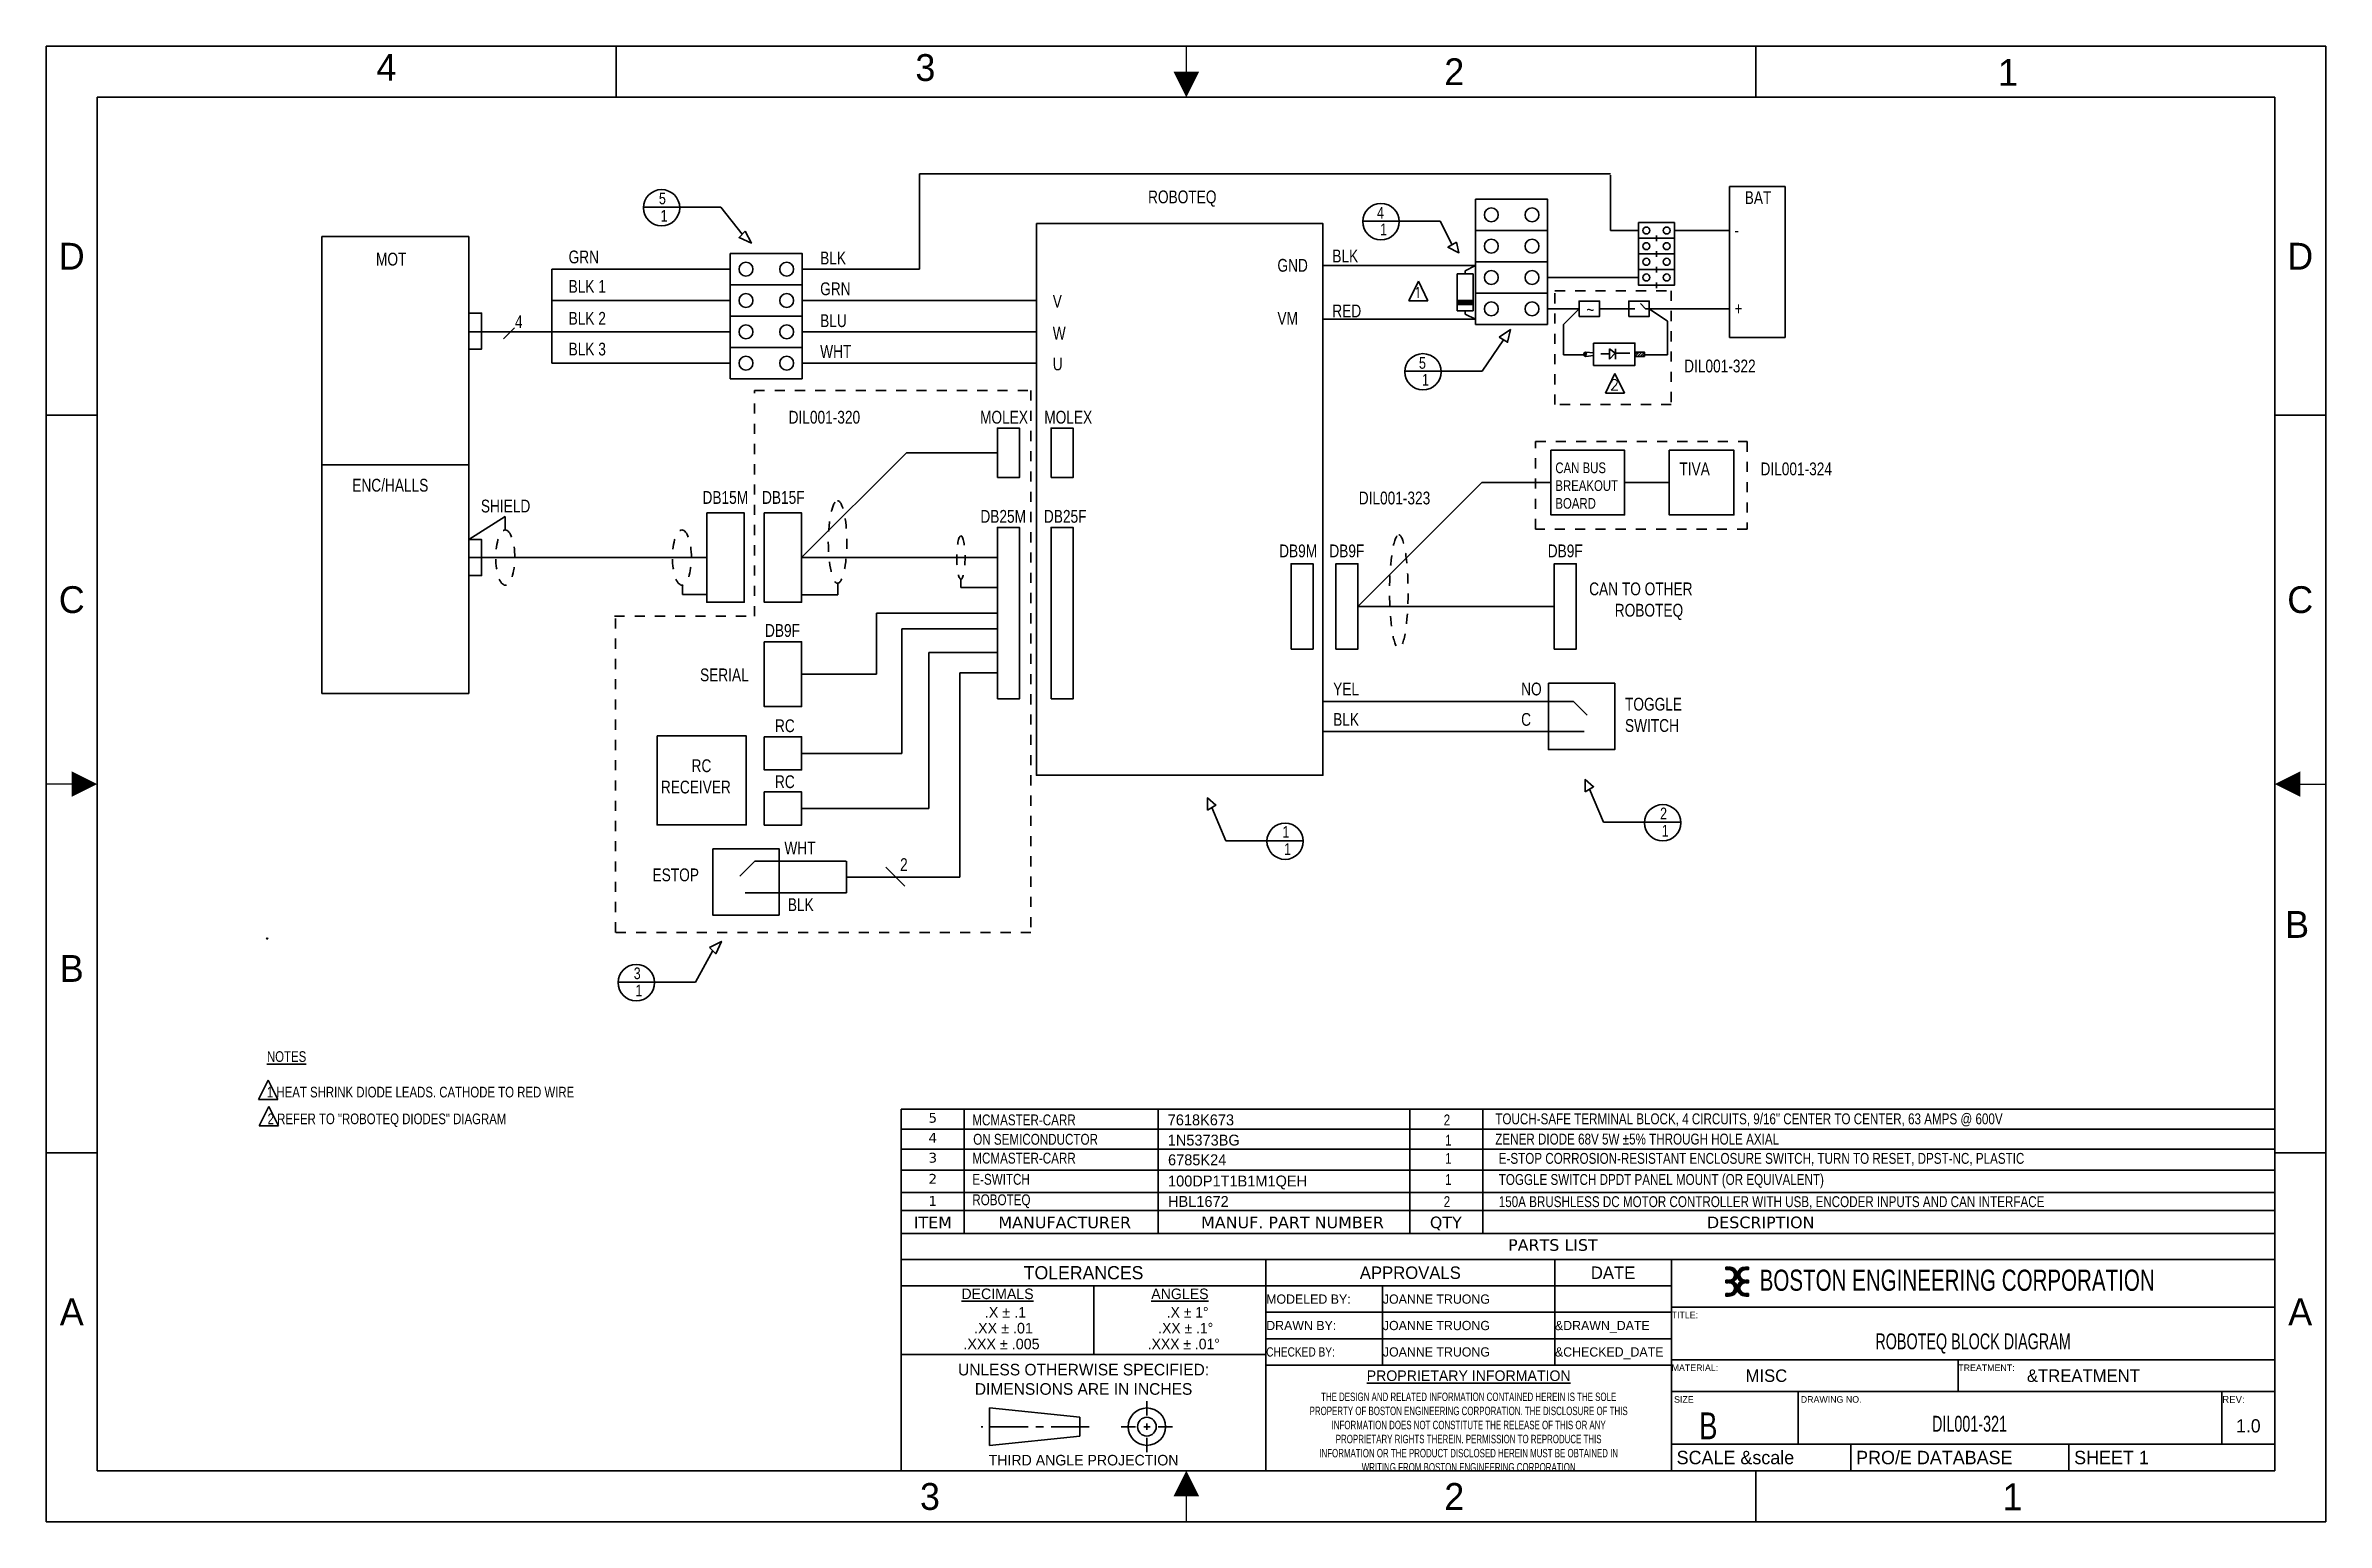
# Model space of a CAD drawing. Extents: x 0 to 535, y 0 to 346.
import ezdxf
from ezdxf.enums import TextEntityAlignment as Align

# ---------------------------------------------------------------- set-up
doc = ezdxf.new("R2010")
doc.units = 0
doc.header["$LTSCALE"] = 23.749
doc.linetypes.add('CENTER', pattern=[0.6, 0.375, -0.075, 0.075, -0.075])
doc.linetypes.add('DASHED', pattern=[0.2, 0.1, -0.1])
doc.layers.get('0').update_dxf_attribs({"linetype": 'CONTINUOUS', "lineweight": 30})
doc.layers.add('DEFAULT_1', color=160, linetype='CONTINUOUS', lineweight=30)
doc.styles.add('BEC', font='verdana.ttf')
doc.styles.add('BlockDiag', font='romans__.ttf')
doc.styles.get("Standard").update_dxf_attribs({"font": 'txt', "width": 0.8})
doc.styles.add('TEXTSTYLE_1', font='txt')
doc.styles.add('TEXTSTYLE_2', font='txt', dxfattribs={"width": 0.7})
doc.styles.add('TEXTSTYLE_3', font='txt', dxfattribs={"width": 0.8197})
doc.styles.add('TEXTSTYLE_4', font='txt')
doc.styles.add('TEXTSTYLE_5', font='txt', dxfattribs={"width": 0.8})
pattern_1 = [(45, (0.5448705451013893, 0.230241913882063), (-0.0273625032420144, 0.0273625032420144), [])]

msp = doc.modelspace()

# ---------------------------------------------------------------- hatches: boundary and pattern name
at = {"linetype": 'Continuous'}
h = msp.add_hatch(color=256, dxfattribs=at)
h.dxf.hatch_style = 1
h.paths.add_polyline_path([(335.2089800525742, 285.4505698598903), (335.2089800525742, 286.7735640764647), (331.4981652643434, 286.7735640764647), (331.4981652643434, 285.4505698598903)])
h = msp.add_hatch(dxfattribs=at)
h.set_pattern_fill('B', scale=0.03869642320648836, angle=45, style=0, pattern_type=0)
h.set_pattern_definition(pattern_1)
h.paths.add_polyline_path([(395.1552518693912, 53.14185864204395), (394.5361090980874, 53.14185864204395), (394.5361090980874, 53.76100141334776), (395.1552518693912, 53.76100141334776)])
h.paths.add_polyline_path([(395.1552518693912, 56.23757249856302), (394.5361090980874, 56.23757249856302), (394.5361090980874, 56.85671526986683), (395.1552518693912, 56.85671526986683)])
h.paths.add_polyline_path([(395.1552518693912, 59.33328635508209), (394.5361090980874, 59.33328635508209), (394.5361090980874, 59.9524291263859), (395.1552518693912, 59.9524291263859)])
edge = h.paths.add_edge_path()
edge.add_line((395.3409947007824, 59.9524291263859), (395.3409947007824, 59.33328635508209))
edge.add_arc((395.3409947007824, 58.09500081247446), 1.238285542607628, -90, 90, ccw=False)
edge.add_line((395.3409947007824, 56.85671526986683), (395.3409947007824, 56.23757249856302))
edge.add_arc((395.3409947007824, 54.99928695595539), 1.238285542607628, -90, 90, ccw=False)
edge.add_line((395.3409947007824, 53.76100141334776), (395.3409947007824, 53.14185864204395))
edge.add_arc((395.3409947007824, 54.99928695595539), 1.857428313911441, 270, 416.4426900000007)
edge.add_arc((395.3409947007824, 58.09500081247446), 1.857428313911441, 303.5573099999993, 450)
h = msp.add_hatch(dxfattribs=at)
h.set_pattern_fill('E', color=2, scale=0.03869642320648836, angle=45, style=0, pattern_type=0)
h.set_pattern_definition(pattern_1)
h.paths.add_polyline_path([(399.2415941599963, 53.14185864204395), (399.8607369313002, 53.14185864204395), (399.8607369313002, 53.76100141334776), (399.2415941599963, 53.76100141334776)])
h.paths.add_polyline_path([(399.2415941599963, 56.23757249856302), (399.8607369313002, 56.23757249856302), (399.8607369313002, 56.85671526986683), (399.2415941599963, 56.85671526986683)])
h.paths.add_polyline_path([(399.2415941599963, 59.33328635508209), (399.8607369313002, 59.33328635508209), (399.8607369313002, 59.9524291263859), (399.2415941599963, 59.9524291263859)])
edge = h.paths.add_edge_path()
edge.add_line((399.0558513286053, 59.9524291263859), (399.0558513286053, 59.33328635508209))
edge.add_arc((399.0558513286053, 58.09500081247446), 1.238285542607628, 90, 270)
edge.add_line((399.0558513286053, 56.85671526986683), (399.0558513286053, 56.23757249856302))
edge.add_arc((399.0558513286053, 54.99928695595539), 1.238285542607628, 90, 270)
edge.add_line((399.0558513286053, 53.76100141334776), (399.0558513286053, 53.14185864204395))
edge.add_arc((399.0558513286053, 54.99928695595539), 1.857428313911441, 123.55730999999929, 270, ccw=False)
edge.add_arc((399.0558513286053, 58.09500081247446), 1.857428313911441, 90, 236.4426900000007, ccw=False)

# ---------------------------------------------------------------- linework, layer by layer
at = {"color": 7, "linetype": 'Continuous'}
for p, q in [((0.5448705451013893, 0.230241913882063), (0.5448705451013893, 346.2079815874908)), ((0.5448705451013893, 346.2079815874908), (535.2353221278191, 346.2079815874908)), ((134.2165491543389, 334.256049530242), (134.2165491543389, 346.2079815874908)), ((401.5623978033257, 334.256049530242), (401.5623978033257, 346.2079815874908)), ((535.2353221278191, 346.2079815874908), (535.2353221278191, 0.230241913882063)), ((12.49680260235013, 12.18217397113088), (12.49680260235013, 334.256049530242)), ((12.49680260235013, 334.256049530242), (523.2833900705702, 334.256049530242)), ((523.2833900705702, 334.256049530242), (523.2833900705702, 12.18217397113088)), ((0.5448705451013893, 259.7129773673104), (12.49680260235013, 259.7129773673104)), ((523.2833900705702, 259.7129773673104), (535.2353221278191, 259.7129773673104)), ((0.5448705451013893, 86.72448706502485), (12.49680260235013, 86.72448706502485)), ((523.2833900705702, 86.72448706502485), (535.2353221278191, 86.72448706502485)), ((395.1552518693912, 59.9524291263859), (394.5361090980874, 59.9524291263859)), ((394.5361090980874, 59.9524291263859), (394.5361090980874, 59.33328635508209)), ((395.1552518693912, 59.33328635508209), (394.5361090980874, 59.33328635508209)), ((395.1552518693912, 59.9524291263859), (395.1552518693912, 59.33328635508209)), ((395.3409947007824, 59.9524291263859), (395.3409947007824, 59.33328635508209)), ((395.1552518693912, 56.85671526986683), (394.5361090980874, 56.85671526986683)), ((394.5361090980874, 56.23757249856302), (394.5361090980874, 56.85671526986683)), ((395.1552518693912, 56.23757249856302), (394.5361090980874, 56.23757249856302)), ((395.1552518693912, 53.76100141334776), (394.5361090980874, 53.76100141334776)), ((394.5361090980874, 53.14185864204395), (394.5361090980874, 53.76100141334776)), ((395.1552518693912, 56.23757249856302), (395.1552518693912, 56.85671526986683)), ((395.1552518693912, 53.14185864204395), (395.1552518693912, 53.76100141334776)), ((395.3409947007824, 56.23757249856302), (395.3409947007824, 56.85671526986683)), ((395.3409947007824, 53.14185864204395), (395.3409947007824, 53.76100141334776)), ((395.1552518693912, 53.14185864204395), (394.5361090980874, 53.14185864204395)), ((221.7634418433893, 26.9027095231225), (242.9938474713971, 24.7089009415617)), ((221.7634418433893, 18.12747519687929), (221.7634418433893, 26.9027095231225)), ((258.7135852462707, 28.5096029529114), (258.7135852462707, 25.15468373690045)), ((242.9938474713971, 24.7089009415617), (242.9938474713971, 20.32128377844009)), ((252.7190746533602, 22.5150923600009), (256.0739938693711, 22.5150923600009)), ((259.4795218155085, 22.5150923600009), (257.9622753058622, 22.5150923600009)), ((258.7135852462707, 23.2413418775981), (258.7135852462707, 21.75395290895518)), ((264.7080958391811, 22.5150923600009), (261.3531766231703, 22.5150923600009)), ((242.9938474713971, 20.32128377844009), (221.7634418433893, 18.12747519687929)), ((258.7135852462707, 16.52058176709039), (258.7135852462707, 19.87550098310135)), ((523.2833900705702, 12.18217397113088), (12.49680260235013, 12.18217397113088)), ((401.5623978033257, 12.18217397113088), (401.5623978033257, 0.230241913882063)), ((535.2353221278191, 0.230241913882063), (0.5448705451013893, 0.230241913882063))]:
    msp.add_line(p, q, dxfattribs=at)
at = {"linetype": 'Continuous'}
for p, q in [((205.3608405750228, 293.9476037670952), (205.3608405750228, 316.2831106486694)), ((205.3608405750228, 316.2831106486694), (367.4486988918541, 316.2831106486694)), ((367.4486988918541, 316.0213423894536), (367.4486988918541, 303.0169825986565)), ((374.0436608137117, 303.0169825986565), (367.4486988918541, 303.0169825986565)), ((378.252669811544, 301.8727172919453), (378.252669811544, 301.1803762486466)), ((378.252669811544, 301.1803762486466), (378.252669811544, 300.4880352053479)), ((382.4616788093764, 303.0169825986565), (395.3841024259129, 303.0169825986565)), ((335.8190103147501, 294.7986280959158), (300.0073995256878, 294.7986280959158)), ((335.8190103147501, 294.7986280959158), (333.3634349168691, 293.5906234681572)), ((378.252669811544, 298.1995045919254), (378.252669811544, 297.5071635486267)), ((378.252669811544, 297.5071635486267), (378.252669811544, 296.814822505328)), ((378.252669811544, 294.5262918919055), (378.252669811544, 293.8339508486068)), ((160.9818277208105, 293.9476037670952), (119.1315671738366, 293.9476037670952)), ((119.1315671738366, 293.9476037670952), (119.1315671738366, 271.908327566976)), ((177.81786371214, 293.9476037670952), (205.3608405750228, 293.9476037670952)), ((331.4981652643434, 292.823091435475), (331.4981652643434, 284.164317043737)), ((335.2287045693948, 292.823091435475), (331.4981652643434, 292.823091435475)), ((333.3634349168691, 292.823091435475), (333.3634349168691, 293.5906234681572)), ((335.2287045693948, 292.823091435475), (335.2287045693948, 284.164317043737)), ((352.6550463060795, 291.9973444985969), (374.0436608137117, 291.9973444985969)), ((378.252669811544, 293.8339508486068), (378.252669811544, 293.1416098053082)), ((378.252669811544, 290.8530791918857), (378.252669811544, 290.160738148587)), ((378.252669811544, 290.160738148587), (378.252669811544, 289.4683971052883)), ((160.9818277208105, 286.6011783670555), (119.1315671738366, 286.6011783670555)), ((177.81786371214, 286.6011783670555), (232.9038174379057, 286.6011783670555)), ((331.4981652643434, 284.164317043737), (335.2287045693948, 284.164317043737)), ((333.3634349168691, 283.3967850110548), (333.3634349168691, 284.164317043737)), ((352.6550463060795, 284.6509190985572), (360.0862006801476, 284.6509190985572)), ((356.4265158337315, 280.9912342521411), (360.0862006801476, 284.6509190985572)), ((364.9203341466455, 284.6509190985572), (373.1900285531221, 284.6509190985572)), ((375.6937308707525, 284.6509190985572), (374.4695023731744, 285.8751475961354)), ((376.5703987441802, 284.6509190985572), (375.6937308707525, 284.6509190985572)), ((376.5703987441802, 284.6509190985572), (395.400293659098, 284.6509190985572)), ((376.5703987441802, 284.6509190985572), (380.8766695180262, 281.7799230392609)), ((119.1315671738366, 279.2547529670157), (99.62818754276753, 279.2547529670157)), ((110.3606575923635, 280.1812908615659), (107.7988405875888, 277.6194738567912)), ((160.9818277208105, 279.2547529670157), (119.1315671738366, 279.2547529670157)), ((177.81786371214, 279.2547529670157), (232.9038174379057, 279.2547529670157)), ((335.8190103147501, 282.1887803832961), (300.0073995256878, 282.1887803832961)), ((335.8190103147501, 282.1887803832961), (333.3634349168691, 283.3967850110548)), ((356.4265158337315, 273.8900934452906), (356.4265158337315, 280.9912342521411)), ((380.8766695180262, 273.874549443076), (380.8766695180262, 281.7799230392609)), ((356.4265158337315, 273.8900934452906), (361.2504871312981, 273.8900934452906)), ((367.2134484009021, 274.0846134081288), (365.1943321899771, 274.0846134081288)), ((367.2134484009021, 275.2952843438287), (367.2134484009021, 272.873942472429)), ((368.5860738438097, 274.2465679153366), (367.2134484009021, 275.2952843438287)), ((367.2134484009021, 272.873942472429), (368.5860738438097, 274.2465679153366)), ((368.5860738438097, 274.2465679153366), (371.9785591569223, 274.2465679153366)), ((368.6259090493172, 275.2688087749373), (368.6259090493172, 272.8167970912805)), ((373.1900285531221, 274.0039013805693), (373.7038364884008, 274.517709315848)), ((373.1900285531221, 273.4900934452907), (374.2176444236794, 274.517709315848)), ((373.7983100343569, 273.4900934452907), (374.8259259049142, 274.517709315848)), ((375.437818108896, 274.517709315848), (374.4102022383386, 273.4900934452907)), ((375.437818108896, 274.0039013805693), (374.9240101736173, 273.4900934452907)), ((380.8766695180262, 273.874549443076), (375.437818108896, 273.8900934452906)), ((160.9818277208105, 271.908327566976), (119.1315671738366, 271.908327566976)), ((177.81786371214, 271.908327566976), (232.9038174379057, 271.908327566976)), ((99.62818754276753, 248.0253643953438), (65.18361041414272, 248.0253643953438)), ((177.7306935784473, 226.3246081206564), (202.2978471208307, 250.8917616630398)), ((223.6555107122308, 250.8917616630398), (202.2978471208307, 250.8917616630398)), ((308.204497452478, 214.8591584826705), (337.2490218663376, 243.90368289653)), ((337.2490218663376, 243.90368289653), (353.4786861929044, 243.90368289653)), ((370.7564130428103, 243.90368289653), (381.2670891586189, 243.90368289653)), ((99.62818754276753, 230.5471691865205), (108.2050817446753, 235.9665607960401)), ((108.2050817446753, 235.9665607960401), (108.2050817446753, 232.8090582036521)), ((108.2050817446753, 234.9015023225641), (108.2050817446753, 232.8090582036521)), ((155.4807785844039, 226.3246081206564), (99.62818754276753, 226.3246081206564)), ((177.7306935784473, 226.3246081206564), (223.7360276945373, 226.3246081206564)), ((149.7537312760041, 217.6745091651969), (149.7537312760041, 219.847325773446)), ((186.1924466396081, 217.5734154105554), (186.1924466396081, 220.3427303397404)), ((215.0396929063499, 219.3356227371967), (215.0396929063499, 221.2788930411583)), ((155.4807785844039, 217.6745091651969), (149.7537312760041, 217.6745091651969)), ((177.7306935784473, 217.5734154105554), (186.1924466396081, 217.5734154105554)), ((223.6555107122308, 219.3356227371967), (215.0396929063499, 219.3356227371967)), ((308.204497452478, 214.8591584826705), (354.2725441926026, 214.8591584826705)), ((195.3086970662567, 198.9576631894242), (195.3086970662567, 213.2793442870311)), ((195.3086970662567, 213.2793442870311), (223.7380162471377, 213.2793442870311)), ((223.6555107122308, 209.5754604130531), (201.2041734276529, 209.5754604130531)), ((201.2041734276529, 180.3997757922549), (201.2041734276529, 209.5754604130531)), ((223.6555107122308, 204.0581730273549), (207.5857406625301, 204.0581730273549)), ((207.5857406625301, 167.4671399186576), (207.5857406625301, 204.0387145960259)), ((177.7306935784473, 198.9576631894242), (195.3086970662567, 198.9576631894242)), ((223.6555107122308, 199.3212880345589), (214.820979763099, 199.3212880345589)), ((214.820979763099, 199.3212880345589), (214.820979763099, 151.4011374071052)), ((300.0073995256878, 192.5729706803502), (358.7826035486023, 192.5729706803501)), ((358.7826035486023, 192.5729706803501), (361.9768660087209, 189.3787082202315)), ((300.0073995256878, 185.5083041699099), (361.2617604938034, 185.5083041699099)), ((177.7306935784473, 180.3997757922549), (201.2041734276529, 180.3997757922549)), ((177.7306935784473, 167.4671399186576), (207.5857406625301, 167.4671399186576)), ((163.2695245103099, 151.6405101073549), (166.7595677239593, 155.1305533210042)), ((166.7595677239593, 155.1305533210042), (188.1710808221098, 155.1305533210042)), ((188.2768751485393, 151.4011374071052), (188.2768751485393, 155.1305533210042)), ((188.2768751485393, 151.4011374071052), (214.820979763099, 151.4011374071052)), ((188.2768751485393, 151.4011374071052), (188.2768751485393, 147.6717214932061)), ((197.4504593342027, 153.7056738086756), (201.9081131974198, 149.2480199454585)), ((164.4756090640098, 147.6717214932061), (188.2768751485393, 147.6717214932061)), ((215.8670640212964, 96.9347463494078), (215.8670640212964, 67.81407751012698)), ((261.3852808493203, 96.9347463494078), (261.3852808493203, 67.81407751012698)), ((320.3843969721551, 96.9347463494078), (320.3843969721551, 67.81407751012698)), ((337.5258881972715, 96.9347463494078), (337.5258881972715, 67.81407751012698))]:
    msp.add_line(p, q, dxfattribs=at)
for p, q in [((140.6075488832015, 308.4561149143471), (149.1293157163815, 308.4570269244077)), ((149.1293157163819, 308.4570269244077), (158.7525879992051, 308.4570269244077)), ((158.7525879992051, 308.4570269244077), (163.7929518699547, 302.1235034439427)), ((309.3685547414554, 305.2135177830183), (317.8903215746354, 305.2144297930789)), ((317.8903215746358, 305.2144297930789), (327.513593857459, 305.2144297930789)), ((327.513593857459, 305.2144297930789), (330.3503630222544, 299.6875179403991)), ((320.1357109474453, 286.5336056748677), (322.3936064131176, 291.1058439928527)), ((324.6515018787893, 286.5336056748677), (322.3936064131176, 291.1058439928527)), ((320.1357109474453, 286.5336056748677), (322.3936064131176, 286.5336056748677)), ((324.6515018787893, 286.5336056748677), (322.3936064131176, 286.5336056748677)), ((337.3555826081592, 269.9964267618711), (342.3456580528151, 277.4139864282914)), ((319.2105434921555, 269.9955147518106), (327.7323103253355, 269.9964267618711)), ((327.7323103253359, 269.9964267618711), (337.3555826081591, 269.9964267618711)), ((366.2641655993925, 264.8778262831967), (368.5220610650648, 269.4500646011817)), ((370.7799565307365, 264.8778262831967), (368.5220610650648, 269.4500646011817)), ((366.2641655993925, 264.8778262831967), (368.5220610650648, 264.8778262831967)), ((370.7799565307365, 264.8778262831967), (368.5220610650648, 264.8778262831967)), ((365.8334732476453, 164.2377343005342), (362.5091422716616, 172.0036747635276)), ((277.2517977006941, 159.9245216827444), (273.9274667247104, 167.6904621457379)), ((365.8334732476453, 164.2377343005342), (375.4567455304685, 164.2377343005342)), ((375.4567455304682, 164.2377343005342), (383.9785123636482, 164.2386463105947)), ((277.2517977006941, 159.9245216827444), (286.8750699835173, 159.9245216827444)), ((286.8750699835171, 159.9245216827445), (295.396836816697, 159.925433692805)), ((152.8369986382239, 126.7546719082742), (156.8616026029727, 134.1382725081424)), ((134.6919595222202, 126.7537598982136), (143.2137263554002, 126.7546719082742)), ((143.2137263554006, 126.7546719082742), (152.8369986382239, 126.7546719082742)), ((50.3198255242707, 99.21247045355537), (52.57772098994297, 103.7847087715404)), ((54.83561645561468, 99.21247045355537), (52.57772098994297, 103.7847087715404)), ((50.3198255242707, 99.21247045355537), (52.57772098994297, 99.21247045355537)), ((50.52028307674691, 93.04647852887084), (52.77817854241918, 97.61871684685585)), ((54.83561645561468, 99.21247045355537), (52.57772098994297, 99.21247045355537)), ((55.03607400809089, 93.04647852887084), (52.77817854241918, 97.61871684685585)), ((201.0814957964288, 61.71359788726163), (201.0814957964288, 96.9347463494078)), ((523.3136483309818, 96.9347463494078), (201.0814957964288, 96.9347463494078)), ((50.52028307674691, 93.04647852887084), (52.77817854241918, 93.04647852887084)), ((55.03607400809089, 93.04647852887084), (52.77817854241918, 93.04647852887084)), ((523.3136483309818, 92.25188720380008), (201.0814957964288, 92.25188720380008)), ((523.3136483309818, 87.56902805819247), (201.0814957964288, 87.56902805819247)), ((523.3136483309818, 82.6260101751581), (201.0814957964288, 82.6260101751581)), ((523.3136483309818, 77.42283355469708), (201.0814957964288, 77.42283355469708)), ((523.1577990993624, 73.20621042770703), (201.0814957964288, 73.20621042770703)), ((523.4489821209502, 67.81407751012698), (201.0814957964288, 67.81407751012698))]:
    msp.add_line(p, q)
at = {"linetype": 'DASHED'}
for p, q in [((166.6682427514334, 212.5837215669692), (166.6682427514334, 265.5083559069278)), ((166.6682427514334, 265.5083559069278), (231.5237219842152, 265.5083559069278)), ((231.5237219842152, 265.5083559069278), (231.5237219842152, 138.4326294231366)), ((133.8156848957063, 212.5837215669692), (166.6682427514334, 212.5837215669692)), ((134.0988975519895, 138.4326294231366), (134.0988975519895, 212.3007018780459)), ((231.5237219842152, 138.4326294231366), (134.0988975519895, 138.4326294231366))]:
    msp.add_line(p, q, dxfattribs=at)
at = {"color": 2, "linetype": 'Continuous'}
for p, q in [((286.6470267906159, 61.71359788726163), (201.0814957964288, 61.71359788726163)), ((201.0814957964288, 12.18217618295652), (201.0814957964288, 61.71359788726163)), ((381.7473499472709, 61.71359771489227), (286.6470202750049, 61.71359771489227)), ((286.6470202750049, 12.18217601058717), (286.6470202750049, 61.71359771489227)), ((286.6470267906159, 12.18217618295652), (286.6470267906159, 61.71359788726163)), ((354.3812394556422, 36.94788686273972), (354.3812394556422, 61.71359771489227)), ((523.2833810199412, 61.71359885758217), (381.7473434998894, 61.71359885758217)), ((381.7473434998894, 12.18217715327707), (381.7473434998894, 61.71359885758217)), ((381.7473499472709, 12.18217601058717), (381.7473499472709, 61.71359771489227)), ((523.2833810199412, 12.18217715327707), (523.2833810199412, 61.71359885758217)), ((286.6470267906159, 55.52217017422349), (201.0814957964288, 55.52217017422349)), ((246.2789181016072, 39.42445812032432), (246.2789181016072, 55.52217017422349)), ((381.7473499472709, 55.52217000185414), (286.6470202750049, 55.52217000185414)), ((314.0131307666335, 36.94788686273972), (314.0131307666335, 55.52217000185414)), ((381.7473499472709, 49.330742288816), (286.6470202750049, 49.330742288816)), ((523.2833810199412, 50.56902897411352), (381.7473434998894, 50.56902897411352)), ((381.7473499472709, 43.13931457577786), (286.6470202750049, 43.13931457577786)), ((286.6470267906159, 39.42445812032432), (201.0814957964288, 39.42445812032432)), ((523.2833810199412, 38.18617354803725), (381.7473434998894, 38.18617354803725)), ((448.9862484634835, 30.75646029239149), (448.9862484634835, 38.18617354803725)), ((381.7473499472709, 36.94788686273972), (286.6470202750049, 36.94788686273972)), ((523.2833810199412, 30.75646029239149), (381.7473434998894, 30.75646029239149)), ((411.4661965224725, 18.37360486631521), (411.4661965224725, 30.75646029239149)), ((510.9005255938649, 18.37360486631521), (510.9005255938649, 30.75646029239149)), ((523.2833810199412, 18.37360486631521), (381.7473434998894, 18.37360486631521)), ((423.8490519485488, 12.18217715327707), (423.8490519485488, 18.37360486631521)), ((474.9902448582437, 12.18217715327707), (474.9902448582437, 18.37360486631521)), ((286.6470267906159, 12.18217618295652), (201.0814957964288, 12.18217618295652)), ((381.7473499472709, 12.18217601058717), (286.6470202750049, 12.18217601058717)), ((523.2833810199412, 12.18217715327707), (381.7473434998894, 12.18217715327707))]:
    msp.add_line(p, q, dxfattribs=at)
at = {"color": 1, "linetype": 'Continuous'}
for p, q in [((399.0558513286053, 59.9524291263859), (399.0558513286053, 59.33328635508209)), ((399.2415941599963, 59.9524291263859), (399.8607369313002, 59.9524291263859)), ((399.2415941599963, 59.9524291263859), (399.2415941599963, 59.33328635508209)), ((399.2415941599963, 59.33328635508209), (399.8607369313002, 59.33328635508209)), ((399.8607369313002, 59.9524291263859), (399.8607369313002, 59.33328635508209)), ((399.0558513286053, 56.23757249856302), (399.0558513286053, 56.85671526986683)), ((399.0558513286053, 53.14185864204395), (399.0558513286053, 53.76100141334776)), ((399.2415941599963, 56.85671526986683), (399.8607369313002, 56.85671526986683)), ((399.2415941599963, 56.23757249856302), (399.2415941599963, 56.85671526986683)), ((399.2415941599963, 56.23757249856302), (399.8607369313002, 56.23757249856302)), ((399.2415941599963, 53.76100141334776), (399.8607369313002, 53.76100141334776)), ((399.2415941599963, 53.14185864204395), (399.2415941599963, 53.76100141334776)), ((399.8607369313002, 56.23757249856302), (399.8607369313002, 56.85671526986683)), ((399.8607369313002, 53.14185864204395), (399.8607369313002, 53.76100141334776)), ((399.2415941599963, 53.14185864204395), (399.8607369313002, 53.14185864204395))]:
    msp.add_line(p, q, dxfattribs=at)
at = {"color": 7, "linetype": 'Continuous', "const_width": 0.3145245409481641}
for points in [[(267.9757943640075, 346.2079815874908), (267.9757943640075, 340.2320155588664)], [(0.5448705451013893, 173.1936990356383), (6.52083657372583, 173.1936990356383)], [(524.5847694379, 173.1658803333906), (535.2396023424095, 173.1658803333906)], [(267.9757943640075, 0.230241913882063), (267.9757943640075, 6.206207942506473)]]:
    msp.add_lwpolyline(points, dxfattribs=at)
at = {"linetype": 'Continuous'}
for points in [[(335.8190103147501, 310.3634079986962), (352.6550463060795, 310.3634079986962), (352.6550463060795, 303.0169825986565), (335.8190103147501, 303.0169825986565)], [(395.400293659098, 277.9375138700793), (408.4269142778273, 277.9375138700793), (408.4269142778273, 313.3288379386679), (395.400293659098, 313.3288379386679)], [(65.18361041414272, 301.5824015550863), (99.62818754276753, 301.5824015550863), (99.62818754276753, 194.4683272356012), (65.18361041414272, 194.4683272356012)], [(232.8037543635482, 304.6471632154269), (300.0073995256878, 304.6471632154269), (300.0073995256878, 175.2610268756822), (232.8037543635482, 175.2610268756822)], [(335.8190103147501, 303.0169825986565), (352.6550463060795, 303.0169825986565), (352.6550463060795, 295.6705571986168), (335.8190103147501, 295.6705571986168)], [(374.0436608137117, 304.8535889486665), (382.4616788093764, 304.8535889486665), (382.4616788093764, 301.1803762486466), (374.0436608137117, 301.1803762486466)], [(374.0436608137117, 301.1803762486466), (382.4616788093764, 301.1803762486466), (382.4616788093764, 297.5071635486267), (374.0436608137117, 297.5071635486267)], [(160.9818277208105, 297.620816467115), (177.81786371214, 297.620816467115), (177.81786371214, 290.2743910670753), (160.9818277208105, 290.2743910670753)], [(335.8190103147501, 295.6705571986168), (352.6550463060795, 295.6705571986168), (352.6550463060795, 288.3241317985771), (335.8190103147501, 288.3241317985771)], [(374.0436608137117, 297.5071635486267), (382.4616788093764, 297.5071635486267), (382.4616788093764, 293.8339508486068), (374.0436608137117, 293.8339508486068)], [(160.9818277208105, 290.2743910670753), (177.81786371214, 290.2743910670753), (177.81786371214, 282.9279656670356), (160.9818277208105, 282.9279656670356)], [(374.0436608137117, 293.8339508486068), (382.4616788093764, 293.8339508486068), (382.4616788093764, 290.160738148587), (374.0436608137117, 290.160738148587)], [(99.62818754276753, 283.6479074336668), (102.6372336454875, 283.6479074336668), (102.6372336454875, 275.2027853019385), (99.62818754276753, 275.2027853019385)], [(334.1737001648412, 285.7105287625776), (331.4981652643434, 285.7105287625776), (331.4981652643434, 286.168987830505), (334.1737001648412, 286.168987830505)], [(335.8190103147501, 288.3241317985771), (352.6550463060795, 288.3241317985771), (352.6550463060795, 280.9777063985374), (335.8190103147501, 280.9777063985374)], [(360.0862006801476, 282.8572780439203), (364.9203341466455, 282.8572780439203), (364.9203341466455, 286.4445601531942), (360.0862006801476, 286.4445601531942)], [(371.7362652776824, 282.8572780439203), (376.5703987441802, 282.8572780439203), (376.5703987441802, 286.4445601531942), (371.7362652776824, 286.4445601531942)], [(160.9818277208105, 282.9279656670356), (177.81786371214, 282.9279656670356), (177.81786371214, 275.5815402669959), (160.9818277208105, 275.5815402669959)], [(160.9818277208105, 275.5815402669959), (177.81786371214, 275.5815402669959), (177.81786371214, 268.2351148669562), (160.9818277208105, 268.2351148669562)], [(363.4982766870719, 276.6270218627611), (373.1900285531221, 276.6270218627611), (373.1900285531221, 271.3807808983775), (363.4982766870719, 271.3807808983775)], [(375.437818108896, 273.4900934452907), (373.1900285531221, 273.4900934452907), (373.1900285531221, 274.517709315848), (375.437818108896, 274.517709315848)], [(223.6555107122308, 245.0853082242151), (228.8191459436085, 245.0853082242151), (228.8191459436085, 256.6982151018645), (223.6555107122308, 256.6982151018645)], [(236.2343451133767, 245.0853082242151), (241.3979803447545, 245.0853082242151), (241.3979803447545, 256.6982151018645), (236.2343451133767, 256.6982151018645)], [(353.4786861929044, 251.4767004632357), (370.7564130428103, 251.4767004632357), (370.7564130428103, 236.3306653298244), (353.4786861929044, 236.3306653298244)], [(381.2670891586189, 251.4767004632357), (396.4131242920301, 251.4767004632357), (396.4131242920301, 236.3306653298244), (381.2670891586189, 236.3306653298244)], [(155.4807785844039, 236.8008348757881), (164.2523801270161, 236.8008348757881), (164.2523801270161, 215.8483813655247), (155.4807785844039, 215.8483813655247)], [(168.9590920358351, 236.8008348757881), (177.7306935784473, 236.8008348757881), (177.7306935784473, 215.8483813655247), (168.9590920358351, 215.8483813655247)], [(99.62818754276753, 230.5471691865205), (102.6372336454875, 230.5471691865205), (102.6372336454875, 222.1020470547923), (99.62818754276753, 222.1020470547923)], [(223.6555107122308, 193.1824572830244), (228.8191459436085, 193.1824572830244), (228.8191459436085, 233.3762312910378), (223.6555107122308, 233.3762312910378)], [(236.2343451133767, 193.1824572830244), (241.3979803447545, 193.1824572830244), (241.3979803447545, 233.3762312910378), (236.2343451133767, 233.3762312910378)], [(292.5479459689211, 204.844140090928), (297.7115812002988, 204.844140090928), (297.7115812002988, 224.874176874413), (292.5479459689211, 224.874176874413)], [(303.0408622211003, 204.844140090928), (308.204497452478, 204.844140090928), (308.204497452478, 224.874176874413), (303.0408622211003, 224.874176874413)], [(354.2725441926026, 204.844140090928), (359.4361794239804, 204.844140090928), (359.4361794239804, 224.874176874413), (354.2725441926026, 224.874176874413)], [(168.9590920358351, 206.5604105449906), (177.7306935784473, 206.5604105449906), (177.7306935784473, 191.3549158338577), (168.9590920358351, 191.3549158338577)], [(352.8936873947304, 196.8394846751094), (368.4470668128035, 196.8394846751094), (368.4470668128035, 181.2861052570362), (352.8936873947304, 181.2861052570362)], [(143.8194837441356, 184.4948998525346), (164.7522040584208, 184.4948998525346), (164.7522040584208, 163.61056755836), (143.8194837441356, 163.61056755836)], [(168.9590920358351, 184.2909456683876), (177.7306935784473, 184.2909456683876), (177.7306935784473, 176.5086059161223), (168.9590920358351, 176.5086059161223)], [(168.9590920358351, 171.3583097947902), (177.7306935784473, 171.3583097947902), (177.7306935784473, 163.5759700425249), (168.9590920358351, 163.5759700425249)], [(156.8672336256381, 158.0162408272483), (172.4206130437112, 158.0162408272483), (172.4206130437112, 142.4628614091751), (156.8672336256381, 142.4628614091751)]]:
    msp.add_lwpolyline(points, close=True, dxfattribs=at)
for points in [[(164.5138561664516, 302.841054049537), (163.0720475734579, 301.4059528383484), (165.947394356504, 300.0622567073062)], [(331.3503635780064, 300.2746423428095), (329.3503624665024, 299.1003935379886), (331.9042152223843, 297.8031930061008)], [(341.3666889477781, 278.0355454896792), (343.3246271578521, 276.7924273669037), (344.005007721672, 279.7680442805657)], [(361.5091417159095, 171.4165503611172), (363.5091428274136, 172.5907991659381), (361.4892600011889, 174.2619798088912)], [(272.9274661689584, 167.1033377433275), (274.9274672804625, 168.2775865481483), (272.9075844542377, 169.9487671911015)], [(156.1440519973784, 134.8591768046392), (157.5791532085669, 133.4173682116456), (158.9228493396092, 136.2927149946916)]]:
    msp.add_lwpolyline(points, close=True)
at = {"linetype": 'DASHED'}
for points in [[(354.4424050610763, 288.8967344034742), (381.7377989801458, 288.8967344034742), (381.7377989801458, 262.1765400028262), (354.4424050610763, 262.1765400028262)], [(349.8967629245966, 253.5123400724388), (399.5394950311428, 253.5123400724388), (399.5394950311428, 232.9900370240484), (349.8967629245966, 232.9900370240484)]]:
    msp.add_lwpolyline(points, close=True, dxfattribs=at)
at = {"linetype": 'Continuous'}
msp.add_lwpolyline([(363.4982766870719, 273.739003101351), (361.6504871312981, 273.4900934452907, -0.414213562373095), (361.2504871312981, 273.8900934452906), (361.2504871312981, 274.1177093158479, -0.414213562373095), (361.6504871312981, 274.517709315848), (363.4982766870719, 274.2895685039454)], format="xyb", close=True, dxfattribs=at)
at = {"flags": 128}
msp.add_lwpolyline([(52.36230462933211, 137.1190195484907), (52.2190202961401, 136.937694642642), (52.50558896252412, 136.937694642642)], close=True, dxfattribs=at)
for centre in [(144.8684450797371, 308.3371558834793), (313.6294509379911, 305.0945587521505), (323.4714396886912, 269.8765557209427), (379.7176417270039, 164.1187752696663), (291.1359661800527, 159.8055626518766), (138.9528557187559, 126.6348008673458)]:
    msp.add_circle(centre, 4.262556468678682)
at = {"linetype": 'Continuous'}
for centre, radius in [((339.51324524935, 306.6901952986764), 1.632539058792531), ((349.0583331935205, 306.6901952986764), 1.632539058792531), ((339.5132452493499, 299.3437698986367), 1.632539058792531), ((349.0583331935204, 299.3437698986367), 1.632539058792531), ((375.8907782810115, 303.0169825986565), 0.8162695293962656), ((375.8907782810115, 299.3437698986367), 0.8162695293962656), ((380.6633222530968, 303.0169825986565), 0.8162695293962656), ((380.6633222530968, 299.3437698986367), 0.8162695293962656), ((164.6760626554104, 293.9476037670952), 1.632539058792531), ((174.2211505995809, 293.9476037670952), 1.632539058792531), ((375.8907782810116, 295.6705571986168), 0.8162695293962656), ((380.6633222530969, 295.6705571986168), 0.8162695293962656), ((339.5132452493502, 291.9973444985969), 1.632539058792531), ((349.0583331935208, 291.9973444985969), 1.632539058792531), ((375.8907782810115, 291.9973444985969), 0.8162695293962656), ((380.6633222530968, 291.9973444985969), 0.8162695293962656), ((164.6760626554103, 286.6011783670555), 1.632539058792531), ((174.2211505995808, 286.6011783670555), 1.632539058792531), ((339.51324524935, 284.6509190985572), 1.632539058792531), ((349.0583331935205, 284.6509190985572), 1.632539058792531), ((164.6760626554106, 279.2547529670157), 1.632539058792531), ((174.2211505995812, 279.2547529670157), 1.632539058792531), ((164.6760626554104, 271.908327566976), 1.632539058792531), ((174.2211505995809, 271.908327566976), 1.632539058792531), ((361.650487131298, 274.0039013805693), 0.1913089523519845)]:
    msp.add_circle(centre, radius, dxfattribs=at)
at = {"color": 7, "linetype": 'Continuous'}
for radius in [4.387617163121607, 2.193808581560803]:
    msp.add_circle((258.7135852462707, 22.5150923600009), radius, dxfattribs=at)
for centre, radius, start, end in [((395.3409947007824, 58.09500081247446), 1.857428313911441, 303.5573100000018, 90), ((395.3409947007824, 58.09500081247446), 1.238285542607628, 270, 90), ((395.3409947007824, 54.99928695595539), 1.857428313911441, 270, 56.44268999999818), ((395.3409947007824, 54.99928695595539), 1.238285542607628, 270, 90)]:
    msp.add_arc(centre, radius, start, end, dxfattribs=at)
at = {"color": 1, "linetype": 'Continuous'}
for centre, radius, start, end in [((399.0558513286053, 58.09500081247446), 1.857428313911441, 90, 236.4426899999982), ((399.0558513286053, 58.09500081247446), 1.238285542607628, 90, 270), ((399.0558513286053, 54.99928695595539), 1.857428313911441, 123.5573100000018, 270), ((399.0558513286053, 54.99928695595539), 1.238285542607628, 90, 270)]:
    msp.add_arc(centre, radius, start, end, dxfattribs=at)
at = {"linetype": 'DASHED'}
for centre, major_axis, ratio in [((186.1570153181574, 229.9649435872773), (0, 9.682103301766318), 0.2243969761756323), ((108.2129563264637, 226.3246081206564), (0, 6.484490669974832), 0.3432273449935784), ((149.6488178186428, 226.3246081206564), (0, 6.484490669974832), 0.3432273449935784), ((215.093828697284, 226.3246081206564), (0, 5.075649717072054), 0.1910393948152568), ((317.8198691475409, 218.3259795955307), (0, 13.30396456887064), 0.163307312845685)]:
    msp.add_ellipse(centre, major_axis=major_axis, ratio=ratio, dxfattribs=at)
at = {"color": 7, "linetype": 'Continuous'}
for points in [[(267.9757943640075, 334.256049530242), (264.9878113496953, 340.2320155588664), (270.9637773783197, 340.2320155588664)], [(6.52083657372583, 170.2057160213261), (6.52083657372583, 176.1816820499505), (12.49680260235013, 173.1936990356383)], [(529.2593560991946, 176.1816820499505), (529.2593560991946, 170.2057160213261), (523.2833900705702, 173.1936990356383)], [(267.9757943640075, 12.18217397113088), (270.9637773783197, 6.206207942506473), (264.9878113496953, 6.206207942506473)]]:
    msp.add_solid(points, dxfattribs=at)
at = {"layer": 'DEFAULT_1', "color": 7, "linetype": 'CENTER'}
msp.add_line((245.1408921994413, 22.5150923600009), (219.874831022944, 22.5150923600009), dxfattribs=at)

# ---------------------------------------------------------------- texts
at = {"color": 2, "linetype": 'Continuous', "style": 'TEXTSTYLE_1'}
for s, height, p in [('4', 6.290490556446748, (80.34756302683004, 338.1452852430315)), ('3', 6.290490556446748, (206.7569297263558, 338.0792165179057)), ('2', 6.290490556446748, (330.8246798905273, 337.0968697375286)), ('1', 6.290490556446748, (460.7144846200906, 336.9396347158993)), ('D', 6.290490556446748, (6.52083657372583, 293.8392687896956)), ('D', 6.290490556446748, (529.2593560991946, 293.8392687896956)), ('C', 6.290490556446748, (6.52083657372583, 213.308092923251)), ('C', 6.290490556446748, (529.2593560991946, 213.308092923251)), ('B', 6.290490556446748, (528.5355729541631, 137.1361730677525)), ('B', 6.290490556446748, (6.52083657372583, 126.8138477721082)), ('TOLERANCES', 3.095713856519069, (243.8642612935223, 57.07002710248302)), ('APPROVALS', 2.925078108747738, (320.5141298653236, 57.15534480399933)), ('DATE', 2.925078108747738, (368.0642947014566, 57.15534480399933)), ('%%uDECIMALS', 2.476571085215255, (223.680206949018, 52.42645631770442)), ('%%uANGLES', 2.476571085215255, (266.4629724461115, 52.42645631770442)), ('A', 6.290490556446748, (6.52083657372583, 46.30808523985449)), ('A', 6.290490556446748, (529.2593560991946, 46.30808523985449)), ('%%uPROPRIETARY INFORMATION', 2.476571085215255, (334.1971851111378, 33.23303023491684)), ('1.0', 3.095713856519069, (517.0919533069031, 21.15974733718237)), ('THIRD ANGLE PROJECTION', 2.476571085215255, (243.8642612935223, 13.42046172556415)), ('3', 6.290490556446748, (207.831783866479, 3.000036539015719)), ('2', 6.290490556446748, (330.8246798905273, 3.000036539015719)), ('1', 6.290490556446748, (461.7893387602138, 2.933967813889889))]:
    msp.add_text(s, height=height, dxfattribs=at).set_placement(p, align=Align.CENTER)
at = {"width": 0.8}
for s, height, p in [('5', 2.734927750416823, (144.2595084413541, 309.1635698927129)), ('1', 2.734927750416823, (144.648331639264, 305.111014649582)), ('4', 2.734927750416823, (312.6986930841907, 305.8083397653805)), ('1', 2.734927750416823, (313.4093374975179, 301.8684175182533)), ('5', 2.734927750416823, (322.5406818348908, 270.5903367341728)), ('1', 2.734927750416823, (323.251326248218, 266.6504144870455)), ('2', 2.734927750416823, (379.1087050886208, 164.9451892789)), ('1', 2.734927750416823, (290.5270295416697, 160.6319766611103)), ('1', 2.734927750416823, (379.4975282865307, 160.8926340357691)), ('1', 2.734927750416823, (290.9158527395796, 156.5794214179794)), ('3', 2.734927750416823, (138.3439190803728, 127.4612148765794)), ('1', 2.734927750416823, (138.7327422782828, 123.4086596334486)), ('2 REFER TO "ROBOTEQ DIODES" DIAGRAM', 2.5, (52.47000074369511, 93.44668896809782))]:
    msp.add_text(s, height=height, dxfattribs=at).set_placement(p)
for s, height, style, p in [('1', 2.5, 'BlockDiag', (321.2042817349089, 287.2292368901274)), ('2', 2.5, 'BlockDiag', (367.3327363868561, 265.5734574984564)), ('4', 2.309556505451271, 'BEC', (207.482908764645, 89.10239267348031)), ('5', 2.309556505451271, 'BEC', (207.482908764645, 93.78525181908803)), ('3', 2.309556505451271, 'BEC', (207.482908764645, 84.4195335278727)), ('2', 2.309556505451271, 'BEC', (207.482908764645, 79.47651564483833)), ('1', 2.309556505451271, 'BEC', (207.482908764645, 74.27333902437731)), ('ITEM', 2.717125300530907, 'BEC', (204.0309894634637, 69.05779527778354)), ('MANUFACTURER', 2.717125300530907, 'BEC', (223.8839467986651, 69.05779527778354)), ('MANUF. PART NUMBER', 2.717125300530907, 'BEC', (271.4282524395486, 69.05779527778354)), ('QTY', 2.717125300530907, 'BEC', (325.098411375017, 69.05779527778354)), ('DESCRIPTION', 2.717125300530907, 'BEC', (390.0890823527292, 69.05779527778354)), ('PARTS LIST', 2.717125300530907, 'BEC', (343.4425501019854, 63.76242269052413))]:
    msp.add_text(s, height=height, dxfattribs=dict(style=style)).set_placement(p)
at = {"color": 7, "linetype": 'Continuous', "style": 'TEXTSTYLE_5', "width": 0.7277777778}
msp.add_text('BOSTON ENGINEERING CORPORATION', height=4.95314217043051, dxfattribs=at).set_placement((402.4561040327087, 54.38035646926678))
at = {"color": 2, "linetype": 'Continuous', "style": 'TEXTSTYLE_1'}
for s, height, p in [('MODELED BY:', 2.166999699563348, (286.7089345521354, 51.34295629555339)), ('JOANNE TRUONG', 2.166999699563348, (314.0750450437639, 51.34295629555339)), ('TITLE:', 1.547856928259534, (381.8092577770198, 47.93767219607231)), ('DRAWN BY:', 2.166999699563348, (286.7089345521354, 45.15152858251525)), ('JOANNE TRUONG', 2.166999699563348, (314.0750450437639, 45.15152858251525)), ('&DRAWN_DATE', 2.166999699563348, (354.4431537327727, 45.15152858251525)), ('JOANNE TRUONG', 2.166999699563348, (314.0750450437639, 38.96010086947712)), ('&CHECKED_DATE', 2.166999699563348, (354.4431537327727, 38.96010086947712)), ('MATERIAL:', 1.547856928259534, (381.8092577770198, 35.55481676999604)), ('MISC', 2.925078108747738, (399.1452553735265, 33.0087778658405)), ('TREATMENT:', 1.547856928259534, (449.048162740614, 35.55481676999604)), ('&TREATMENT', 2.925078108747738, (465.1458747945131, 33.0087778658405)), (' SIZE', 1.547856928259534, (381.8092577770198, 28.12510351435028)), (' DRAWING NO.', 1.547856928259534, (411.5281107996028, 28.12510351435028)), ('REV:', 1.68679256614011, (510.9624398709954, 28.05563569540999)), (' PRO/E DATABASE', 3.145245278223374, (423.9109662256791, 13.70526837068445))]:
    msp.add_text(s, height=height, dxfattribs=at).set_placement(p)
at = {"color": 2, "linetype": 'Continuous'}
for s, height, style, width, p in [('    .X %%p .1', 2.476571085215255, 'TEXTSTYLE_1', 1.0151515152, (223.680206949018, 48.09245691857772)), ('    .X %%p 1%%d', 2.476571085215255, 'TEXTSTYLE_1', 0.9848484848, (266.4629724461115, 48.09245691857772)), ('  .XXX %%p .005', 2.476571085215255, 'TEXTSTYLE_1', 1.0128205128, (223.680206949018, 40.66274366293196)), ('   .XX %%p .01', 2.476571085215255, 'TEXTSTYLE_1', 1.0138888889, (223.680206949018, 44.37760029075484)), ('  .XXX %%p .01%%d', 2.476571085215255, 'TEXTSTYLE_1', 0.9871794872, (266.4629724461115, 40.66274366293196)), ('   .XX %%p .1%%d', 2.476571085215255, 'TEXTSTYLE_1', 0.9861111111, (266.4629724461115, 44.37760029075484)), ('ROBOTEQ BLOCK DIAGRAM', 3.714856627822883, 'TEXTSTYLE_5', 0.6777777778, (452.5153622599155, 40.6627446332525)), ('B', 6.290490556446748, 'TEXTSTYLE_4', 0.7648809524, (390.4153422981428, 19.56235898721853)), ('DIL001-321', 3.714856627822883, 'TEXTSTYLE_5', 0.6777777778, (451.6923122219562, 21.34139497944303))]:
    msp.add_text(s, height=height, dxfattribs=dict(at, style=style, width=width)).set_placement(p, align=Align.CENTER)
at = {"color": 2, "linetype": 'Continuous', "style": 'TEXTSTYLE_3', "width": 0.8197}
msp.add_text('CHECKED BY:', height=2.166999699563348, dxfattribs=at).set_placement((286.7089345521354, 38.96010086947712))
at = {"linetype": 'Continuous', "attachment_point": 1}
for s, width, heights, insert, char_height in [('ROBOTEQ', 13.02334287920712, [0], (258.9930814788639, 312.3908901496559), 3), ('BAT', 13.02334287920712, [0], (398.964924350557, 312.2168109751792), 3), ('-', 13.02334287920712, [0], (396.5558323856857, 304.5998698778154), 3), ('MOT', 13.02334287920712, [0], (77.88872316990808, 297.8058062280754), 3), ('GRN', 13.02334287920712, [0], (123.0731350964105, 298.3110040943258), 3), ('BLK', 13.02334287920712, [0], (182.0782260476475, 298.0650782905726), 3), ('GND', 13.02334287920712, [0], (289.3411087886228, 296.3505211067612), 3), ('BLK', 13.02334287920712, [0], (302.2157826503031, 298.5362262127717), 3), ('BLK 1', 13.02334287920712, [0], (123.0731350964105, 291.4040929011579), 3), ('GRN', 13.02334287920712, [0], (182.0782260476475, 290.8474218093871), 3), ('BLK 2', 13.02334287920712, [0], (123.0731350964105, 283.9231928995052), 3), ('V', 13.02334287920712, [0], (236.6383125127546, 287.9176462885716), 3), ('VM', 13.02334287920712, [0], (289.3411087886228, 283.9279089039704), 3), ('RED', 13.02334287920712, [0], (302.2157826503031, 285.6513873259459), 3), ('~', 13.02334287920712, [0], (361.8080041218687, 285.9450602232839), 3), ('+', 13.02334287920712, [0], (396.5558323856857, 286.2071329962255), 3), ('4', 13.02334287920712, [0], (110.48209039041, 283.1118078981755), 3), ('BLU', 13.02334287920712, [0], (182.0782260476475, 283.3665218077344), 3), ('W', 13.02334287920712, [0], (236.6383125127546, 280.4367462869189), 3), ('BLK 3', 13.02334287920712, [0], (123.0731350964105, 276.710094571258), 3), ('WHT', 13.02334287920712, [0], (182.0782260476475, 276.1534234794872), 3), ('U', 13.02334287920712, [0], (236.6383125127546, 273.2236479586717), 3), ('DIL001-322', 13.02334287920712, [0], (384.7490895073812, 272.7401940336908), 3), ('DIL001-320', 13.02334287920712, [0], (174.6798387487502, 260.7269714084287), 3), ('MOLEX', 13.02334287920712, [0], (219.5835976328035, 260.7269714084287), 3), ('MOLEX', 13.02334287920712, [0], (234.6457993529273, 260.7269714084287), 3), ('CAN BUS BREAKOUT BOARD', 17.71272205002333, [17.83840698577683], (354.5290468466088, 248.6110737372813), 2.5), ('TIVA', 13.02334287920712, [0], (383.6355345519243, 248.6110737372813), 3), ('DIL001-324', 13.02334287920712, [0], (402.6517728284215, 248.6110737372813), 3), ('ENC/HALLS', 13.02334287920712, [0], (72.3262431526224, 244.7832704029141), 3), ('DB15M', 13.02334287920712, [0], (154.4780913198458, 241.9085981015374), 3), ('DB15F', 13.02334287920712, [0], (168.4380545439701, 241.9085981015374), 3), ('DIL001-323', 13.02334287920712, [0], (308.4146938375544, 241.7843989248954), 3), ('SHIELD', 13.02334287920712, [0], (102.4922004540896, 239.9017348296736), 3), ('DB25M', 13.02334287920712, [0], (219.6638623220663, 237.4815728358567), 3), ('DB25F', 13.02334287920712, [0], (234.5609972384916, 237.4815728358567), 3), ('DB9M', 13.02334287920712, [0], (289.7460000679906, 229.381514152146), 3), ('DB9F', 13.02334287920712, [0], (301.5186341767862, 229.381514152146), 3), ('DB9F', 13.02334287920712, [0], (352.7503161482886, 229.381514152146), 3), ('\\pi1.2999;CAN TO OTHER \\P\\pi7.2999;ROBOTEQ', 30.59970430275166, [13.7943476797617], (361.1671638615595, 220.4754280436673), 3), ('DB9F', 13.02334287920712, [0], (169.1360532845094, 210.7217043158155), 3), ('SERIAL', 13.02334287920712, [0], (153.9010186445373, 200.3060203376387), 3), ('YEL', 13.02334287920712, [0], (302.4171014751212, 196.9956610467131), 3), ('NO', 13.02334287920712, [0], (346.5132958089641, 196.9956610467131), 3), ('\\pi8.4999;TOGGLE \\PSWITCH', 30.59970430275166, [13.7943476797617], (362.3696476032497, 193.4390640994054), 3), ('RC', 13.02334287920712, [0], (171.4813269295501, 188.3781565009575), 3), ('BLK', 13.02334287920712, [0], (302.4171014751212, 189.8640220256099), 3), ('C', 13.02334287920712, [0], (346.5132958089641, 189.8640220256099), 3), ('\\pi4.5117;RC\\P\\pi-2.6883;RECEIVER', 13.02334287920712, [0], (147.4031831751904, 179.00324157019), 3), ('RC', 13.02334287920712, [0], (171.4813269295501, 175.2532757448037), 3), ('WHT', 13.02334287920712, [0], (173.6870921816444, 159.7048327910749), 3), ('2', 13.02334287920712, [0], (200.8208619254235, 155.8149796391356), 3), ('ESTOP', 13.02334287920712, [0], (142.7630329683006, 153.4132756090077), 3), ('BLK', 13.02334287920712, [0], (174.4934300702341, 146.4158462063774), 3)]:
    msp.add_mtext_dynamic_manual_height_columns(s, width=width, gutter_width=1, heights=heights, dxfattribs=dict(at, insert=insert, char_height=char_height))
at = {"attachment_point": 1}
for s, insert, char_height, width in [('{\\LNOTES\\P}\\P1 HEAT SHRINK DIODE LEADS. CATHODE TO RED WIRE', (52.30735022918635, 110.5572940198345), 2.5, 130.7271715817795), ('MCMASTER-CARR', (217.7703639623506, 95.72672789795745), 2.551270050056706, 116.8959448493281), ('ON SEMICONDUCTOR', (217.9778199670044, 91.18189378250486), 2.551270050056706, 116.8959448493281), ('\\pi7.5466;2', (320.7989579978081, 95.71782202928324), 2.551270050056706, 16.45388771897393), ('\\pi7.8868;1', (320.7989579978081, 90.97256787659052), 2.551270050056706, 16.45388771897393), ('TOUCH-SAFE TERMINAL BLOCK, 4 CIRCUITS, 9/16" CENTER TO CENTER, 63 AMPS @ 600V', (340.4532250829806, 95.97694878136292), 2.551270050056706, 179.5110910416117), ('ZENER DIODE 68V 5W ±5% THROUGH HOLE AXIAL', (340.4532250829806, 91.2316946286702), 2.551270050056706, 132.6096838867282), ('MCMASTER-CARR', (217.7703639623506, 86.76636866332824), 2.551270050056706, 116.8959448493281), ('\\pi7.8868;1', (320.7989579978081, 86.7077906045569), 2.551270050056706, 16.45388771897393), ('E-STOP CORROSION-RESISTANT ENCLOSURE SWITCH, TURN TO RESET, DPST-NC, PLASTIC', (341.2572641508247, 86.70049579572758), 2.551270050056706, 171.540484315118), ('E-SWITCH', (217.7703639623506, 81.79163282544486), 2.551270050056706, 116.8959448493281), ('\\pi7.8868;1', (320.7989579978081, 81.76477272152253), 2.551270050056706, 16.45388771897393), ('TOGGLE SWITCH DPDT PANEL MOUNT (OR EQUIVALENT)', (341.2572641508247, 81.7574779126932), 2.551270050056706, 171.540484315118), ('ROBOTEQ', (217.7703639623506, 76.99438668692055), 2.551270050056706, 116.8959448493281), ('\\pi7.5466;2', (320.7989579978081, 76.56159610106151), 2.551270050056706, 16.45388771897393), ('150A BRUSHLESS DC MOTOR CONTROLLER WITH USB, ENCODER INPUTS AND CAN INTERFACE', (341.2572641508247, 76.55430129223218), 2.551270050056706, 171.540484315118)]:
    msp.add_mtext(s, dxfattribs=dict(at, insert=insert, char_height=char_height, width=width))
at = {"color": 2, "linetype": 'Continuous'}
for s, insert, char_height, width, attachment_point, style in [('UNLESS OTHERWISE SPECIFIED:\\PDIMENSIONS ARE IN INCHES', (243.8642612935223, 37.25745842076098), 2.724228193736781, 73.55416123089307, 2, 'TEXTSTYLE_1'), ('THE DESIGN AND RELATED INFORMATION CONTAINED HEREIN IS THE SOLE\\PPROPERTY OF BOSTON ENGINEERING CORPORATION. THE DISCLOSURE OF THIS\\PINFORMATION DOES NOT CONSTITUTE THE RELEASE OF THIS OR ANY\\PPROPRIETARY RIGHTS THEREIN. PERMISSION TO REPRODUCE THIS\\PINFORMATION OR THE PRODUCT DISCLOSED HEREIN MUST BE OBTAINED IN\\P WRITING FROM BOSTON ENGINEERING CORPORATION.', (334.1971851111378, 30.50880204118006), 1.981256868172204, 91.53406730955584, 2, 'TEXTSTYLE_2'), (' SCALE &scale', (381.8092577770198, 16.85051364890783), 3.145245278223374, 40.88818861690387, 1, 'TEXTSTYLE_1'), (' SHEET 1', (475.0521591353742, 16.85051364890783), 3.145245278223374, 119.5193205724882, 1, 'TEXTSTYLE_1')]:
    msp.add_mtext(s, dxfattribs=dict(at, insert=insert, char_height=char_height, width=width, attachment_point=attachment_point, style=style))
for tag, p in [('7618K673', (263.6070345124907, 93.18300511233222)), ('1N5373BG', (263.6070345124907, 88.4377509596395)), ('6785K24', (263.6827737821646, 83.81930649369706)), ('100DP1T1B1M1QEH', (263.6827737821646, 78.84457065581368)), ('HBL1672', (263.6827737821646, 74.04732451728937))]:
    msp.add_attdef(tag, p, '', height=2.55127005005667)

doc.saveas('drawing.dxf')
